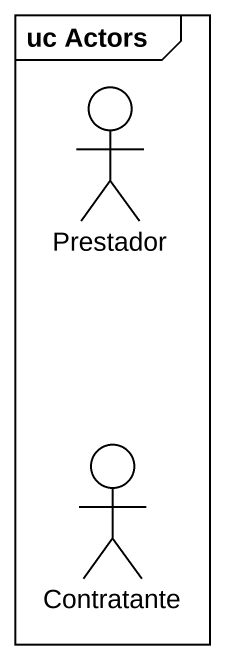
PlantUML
@startuml
mainframe uc Actors
actor Prestador
actor Contratante
@enduml
